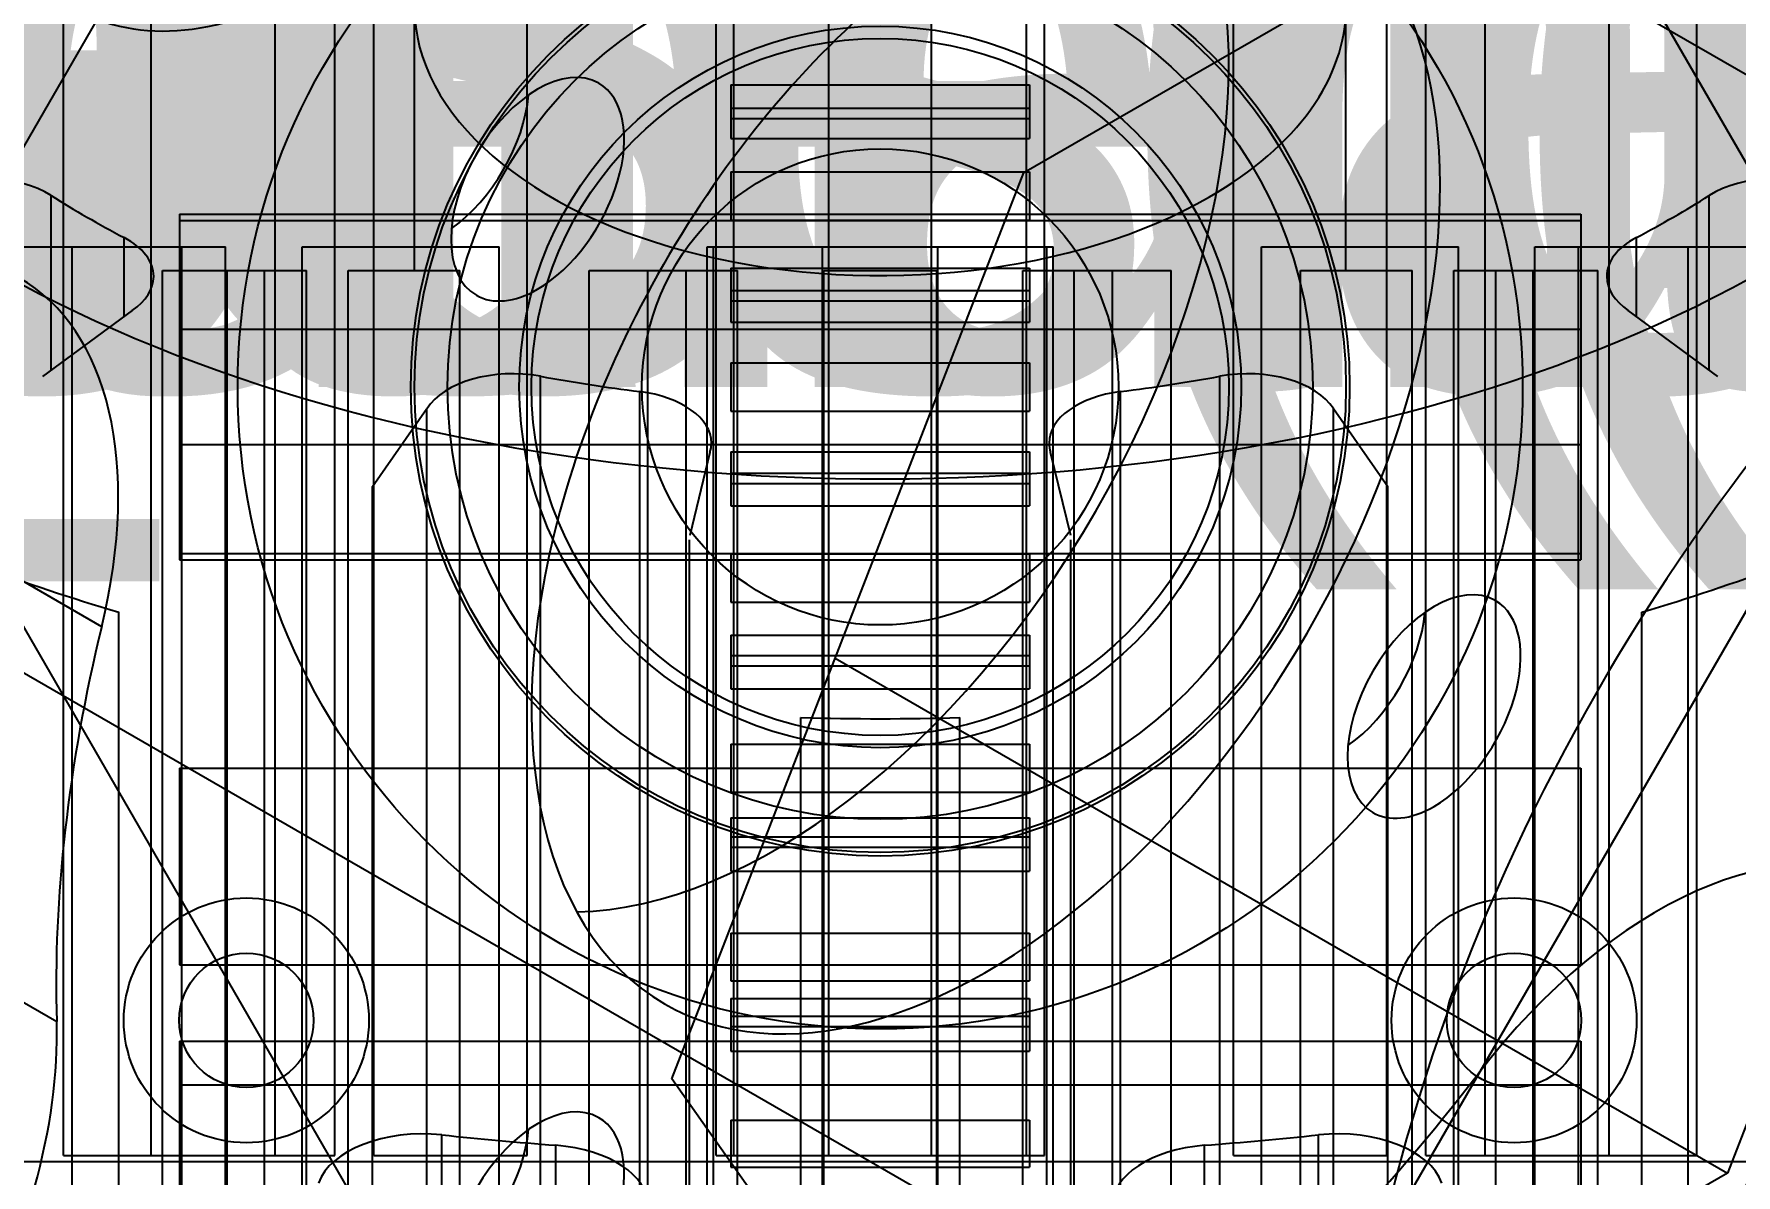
# Model space of a CAD drawing. Header units: millimetres. Extents: x 182.3 to 237.8, y 132.2 to 164.6.
# Drawn here: x 205.6 to 214.45, y 144.4 to 150.34 of the extents above; entities that cross this region are included whole.
import ezdxf
from ezdxf.enums import TextEntityAlignment as Align

# ---------------------------------------------------------------- set-up
doc = ezdxf.new("R2010")
doc.units = ezdxf.units.MM
for name, color, linetype in [('A_06_Gears_Drive_Az_Pinion', 7, 'CONTINUOUS'), ('A_06_Gears_Drive_El_Drive_Shaft', 7, 'CONTINUOUS'), ('A_06_Gears_Drive_El_Gear', 7, 'CONTINUOUS'), ('A_06_Gears_Drive_El_Pinion', 7, 'CONTINUOUS'), ('A_06_Gears_Drive_El_Shaft_Bushing', 7, 'CONTINUOUS'), ('A_06_Gears_Drive_Sensor_Gear', 7, 'CONTINUOUS'), ('A_06_Gears_Drive_Sensor_Idler', 7, 'CONTINUOUS'), ('V_06_Gears_Drive_Az_Pinion_0', 7, 'CONTINUOUS'), ('V_06_Gears_Drive_Az_Pinion_1', 7, 'CONTINUOUS'), ('V_06_Gears_Drive_Az_Pinion_2', 7, 'CONTINUOUS'), ('V_06_Gears_Drive_Az_Pinion_3', 7, 'CONTINUOUS'), ('V_06_Gears_Drive_El_Drive_Shaft_0', 7, 'CONTINUOUS'), ('V_06_Gears_Drive_El_Drive_Shaft_1', 7, 'CONTINUOUS'), ('V_06_Gears_Drive_El_Drive_Shaft_2', 7, 'CONTINUOUS'), ('V_06_Gears_Drive_El_Drive_Shaft_3', 7, 'CONTINUOUS'), ('V_06_Gears_Drive_El_Gear_0', 7, 'CONTINUOUS'), ('V_06_Gears_Drive_El_Gear_1', 7, 'CONTINUOUS'), ('V_06_Gears_Drive_El_Gear_2', 7, 'CONTINUOUS'), ('V_06_Gears_Drive_El_Gear_3', 7, 'CONTINUOUS'), ('V_06_Gears_Drive_El_Pinion_0', 7, 'CONTINUOUS'), ('V_06_Gears_Drive_El_Pinion_1', 7, 'CONTINUOUS'), ('V_06_Gears_Drive_El_Pinion_2', 7, 'CONTINUOUS'), ('V_06_Gears_Drive_El_Pinion_3', 7, 'CONTINUOUS'), ('V_06_Gears_Drive_El_Shaft_Bushing_2', 7, 'CONTINUOUS'), ('V_06_Gears_Drive_Sensor_Gear_0', 7, 'CONTINUOUS'), ('V_06_Gears_Drive_Sensor_Gear_1', 7, 'CONTINUOUS'), ('V_06_Gears_Drive_Sensor_Gear_2', 7, 'CONTINUOUS'), ('V_06_Gears_Drive_Sensor_Gear_3', 7, 'CONTINUOUS'), ('V_06_Gears_Drive_Sensor_Idler_0', 7, 'CONTINUOUS'), ('V_06_Gears_Drive_Sensor_Idler_1', 7, 'CONTINUOUS'), ('V_06_Gears_Drive_Sensor_Idler_2', 7, 'CONTINUOUS'), ('V_06_Gears_Drive_Sensor_Idler_3', 7, 'CONTINUOUS')]:
    doc.layers.add(name, color=color, linetype=linetype)
doc.styles.get("Standard").update_dxf_attribs({"font": 'arial.ttf'})

msp = doc.modelspace()

# ---------------------------------------------------------------- linework, layer by layer
at = {"layer": 'V_06_Gears_Drive_Az_Pinion_0'}
for p, q in [((205.798, 140.484), (205.798, 149.2287)), ((206.3689, 140.484), (206.3689, 149.2287)), ((206.9936, 140.484), (206.9936, 149.2287)), ((208.0179, 140.484), (208.0179, 149.2287)), ((209.1009, 149.2287), (209.1338, 149.2287)), ((209.1009, 140.484), (209.1009, 149.2287)), ((209.1338, 140.484), (209.1338, 149.2287)), ((209.6999, 140.484), (209.6999, 149.2287)), ((210.3001, 140.484), (210.3001, 149.2287)), ((210.8662, 149.2287), (210.8991, 149.2287)), ((210.8662, 140.484), (210.8662, 149.2287)), ((210.8991, 140.484), (210.8991, 149.2287)), ((211.9833, 140.484), (211.9833, 149.2287)), ((213.0077, 140.484), (213.0077, 149.2287)), ((213.6311, 140.484), (213.6311, 149.2287)), ((214.202, 140.484), (214.202, 149.2287))]:
    msp.add_line(p, q, dxfattribs=at)
for points in [[(205.0962, 149.2287), (205.147, 149.2287), (205.2506, 149.2287), (205.3802, 149.2287), (205.5102, 149.2287), (205.6626, 149.2287), (205.798, 149.2287)], [(209.1338, 149.2287), (209.1407, 149.2287), (209.2046, 149.2287), (209.3089, 149.2287), (209.414, 149.2287), (209.5566, 149.2287), (209.6999, 149.2287)], [(210.3001, 149.2287), (210.4434, 149.2287), (210.586, 149.2287), (210.6911, 149.2287), (210.7954, 149.2287), (210.8593, 149.2287), (210.8662, 149.2287)], [(214.202, 149.2287), (214.3374, 149.2287), (214.4898, 149.2287), (214.6198, 149.2287), (214.7494, 149.2287), (214.853, 149.2287), (214.9038, 149.2287)]]:
    msp.add_open_spline(points, degree=3, knots=[0, 0, 0, 0, 0.774619, 0.774619, 0.774619, 1.549237, 1.549237, 1.549237, 1.549237], dxfattribs=at)
for points, degree in [([(205.798, 149.2287), (206.0813, 149.2287), (206.3689, 149.2287)], 2), ([(206.3689, 149.2287), (206.4984, 149.2287), (206.5958, 149.2287)], 2), ([(206.5958, 140.484), (206.5958, 149.2287)], 1), ([(206.9936, 149.2287), (207.5031, 149.2287), (208.0179, 149.2287)], 2), ([(209.6999, 149.2287), (210.3001, 149.2287)], 1), ([(211.9833, 149.2287), (212.4981, 149.2287), (213.0077, 149.2287)], 2), ([(213.4042, 149.2287), (213.5017, 149.2287), (213.6311, 149.2287)], 2), ([(213.4042, 140.484), (213.4042, 149.2287)], 1), ([(213.6311, 149.2287), (213.9187, 149.2287), (214.202, 149.2287)], 2)]:
    msp.add_open_spline(points, degree=degree, dxfattribs=at)
at = {"layer": 'V_06_Gears_Drive_Az_Pinion_1'}
for radius in [6.5585, 2.4412, 1.2388]:
    msp.add_circle((210, 148.5), radius, dxfattribs=at)
at = {"layer": 'V_06_Gears_Drive_Az_Pinion_2'}
for p, q in [((205.798, 140.484), (205.798, 149.2287)), ((206.3689, 140.484), (206.3689, 149.2287)), ((206.9936, 140.484), (206.9936, 149.2287)), ((208.0179, 140.484), (208.0179, 149.2287)), ((209.1009, 149.2287), (209.1338, 149.2287)), ((209.1009, 140.484), (209.1009, 149.2287)), ((209.1338, 140.484), (209.1338, 149.2287)), ((209.6999, 140.484), (209.6999, 149.2287)), ((210.3001, 140.484), (210.3001, 149.2287)), ((210.8662, 140.484), (210.8662, 149.2287)), ((210.8662, 149.2287), (210.8991, 149.2287)), ((210.8991, 140.484), (210.8991, 149.2287)), ((211.9833, 140.484), (211.9833, 149.2287)), ((213.0077, 140.484), (213.0077, 149.2287)), ((213.6311, 140.484), (213.6311, 149.2287)), ((214.202, 140.484), (214.202, 149.2287))]:
    msp.add_line(p, q, dxfattribs=at)
for points in [[(205.0962, 149.2287), (205.147, 149.2287), (205.2506, 149.2287), (205.3802, 149.2287), (205.5102, 149.2287), (205.6626, 149.2287), (205.798, 149.2287)], [(209.1338, 149.2287), (209.1407, 149.2287), (209.2046, 149.2287), (209.3089, 149.2287), (209.414, 149.2287), (209.5566, 149.2287), (209.6999, 149.2287)], [(210.3001, 149.2287), (210.4434, 149.2287), (210.586, 149.2287), (210.6911, 149.2287), (210.7954, 149.2287), (210.8593, 149.2287), (210.8662, 149.2287)], [(214.202, 149.2287), (214.3374, 149.2287), (214.4898, 149.2287), (214.6198, 149.2287), (214.7494, 149.2287), (214.853, 149.2287), (214.9038, 149.2287)]]:
    msp.add_open_spline(points, degree=3, knots=[0, 0, 0, 0, 0.774619, 0.774619, 0.774619, 1.549237, 1.549237, 1.549237, 1.549237], dxfattribs=at)
for points, degree in [([(205.798, 149.2287), (206.0813, 149.2287), (206.3689, 149.2287)], 2), ([(206.3689, 149.2287), (206.4984, 149.2287), (206.5958, 149.2287)], 2), ([(206.5958, 140.484), (206.5958, 149.2287)], 1), ([(206.9936, 149.2287), (207.5031, 149.2287), (208.0179, 149.2287)], 2), ([(209.6999, 149.2287), (210.3001, 149.2287)], 1), ([(211.9833, 149.2287), (212.4981, 149.2287), (213.0077, 149.2287)], 2), ([(213.4042, 149.2287), (213.5017, 149.2287), (213.6311, 149.2287)], 2), ([(213.4042, 140.484), (213.4042, 149.2287)], 1), ([(213.6311, 149.2287), (213.9187, 149.2287), (214.202, 149.2287)], 2)]:
    msp.add_open_spline(points, degree=degree, dxfattribs=at)
at = {"layer": 'V_06_Gears_Drive_Az_Pinion_3'}
for p, q in [((207.7209, 137.4678), (207.7209, 144.6079)), ((208.3138, 137.4136), (208.3138, 144.5537)), ((211.6862, 137.4136), (211.6862, 144.5537)), ((212.2791, 137.4678), (212.2791, 144.6079))]:
    msp.add_line(p, q, dxfattribs=at)
for centre, major_axis, start_param, end_param in [((210, 151.8081), (6.5585, 0), 3.141593, 5.654867), ((207.6217, 144.2933), (-0.5538, 0), -1.750897, -0.20166), ((212.3783, 144.2933), (-0.5538, 0), -2.939933, -1.390695), ((210, 151.8081), (12.6776, 0), 4.531632, 4.578987), ((208.2398, 144.2368), (-0.5538, 0), -3.141593, -1.704855), ((211.7602, 144.2368), (-0.5538, 0), -1.436738, 0), ((210, 151.8081), (12.6776, 0), 4.845791, 4.893146)]:
    msp.add_ellipse(centre, major_axis=major_axis, ratio=0.57735, start_param=start_param, end_param=end_param, dxfattribs=at)
at = {"layer": 'V_06_Gears_Drive_El_Drive_Shaft_0'}
msp.add_line((201.6515, 144.4697), (220.9394, 144.4697), dxfattribs=at)
at = {"layer": 'V_06_Gears_Drive_El_Drive_Shaft_1'}
msp.add_line((201.6515, 144.4697), (220.9394, 144.4697), dxfattribs=at)
at = {"layer": 'V_06_Gears_Drive_El_Drive_Shaft_2'}
for radius in [6.3333, 1.8136]:
    msp.add_circle((210, 148.5), radius, dxfattribs=at)
at = {"layer": 'V_06_Gears_Drive_El_Drive_Shaft_3'}
msp.add_line((201.2527, 149.4912), (212.4486, 143.0273), dxfattribs=at)
msp.add_ellipse((216.9065, 145.1073), major_axis=(-3.1667, -5.4848), ratio=0.57735, start_param=3.926991, end_param=0, dxfattribs=at)
at = {"layer": 'V_06_Gears_Drive_El_Gear_0'}
for p, q in [((209.2231, 150.0717), (210.7769, 150.0717)), ((209.2231, 149.9511), (210.7769, 149.9511)), ((209.2231, 149.8974), (210.7769, 149.8974)), ((209.2231, 149.7925), (210.7769, 149.7925)), ((209.2231, 149.62), (210.7769, 149.62)), ((209.2231, 149.3683), (210.7769, 149.3683)), ((209.2231, 149.1182), (210.7769, 149.1182)), ((209.2231, 149.0023), (210.7769, 149.0023)), ((209.2231, 148.9484), (210.7769, 148.9484)), ((209.2231, 148.8378), (210.7769, 148.8378)), ((209.2231, 148.6261), (210.7769, 148.6261)), ((209.2231, 148.3739), (210.7769, 148.3739)), ((209.2231, 148.1622), (210.7769, 148.1622)), ((209.2231, 148.0516), (210.7769, 148.0516)), ((209.2231, 147.9977), (210.7769, 147.9977)), ((209.2231, 147.8818), (210.7769, 147.8818)), ((209.2231, 147.6317), (210.7769, 147.6317)), ((209.2231, 147.38), (210.7769, 147.38)), ((209.2231, 147.2075), (210.7769, 147.2075)), ((209.2231, 147.1026), (210.7769, 147.1026)), ((209.2231, 147.0489), (210.7769, 147.0489)), ((209.2231, 146.9283), (210.7769, 146.9283)), ((209.2231, 146.6407), (210.7769, 146.6407)), ((209.2231, 146.3905), (210.7769, 146.3905)), ((209.2231, 146.2579), (210.7769, 146.2579)), ((209.2231, 146.1591), (210.7769, 146.1591)), ((209.2231, 146.1059), (210.7769, 146.1059)), ((209.2231, 145.9809), (210.7769, 145.9809)), ((209.2231, 145.6571), (210.7769, 145.6571)), ((209.2231, 145.4094), (210.7769, 145.4094)), ((209.2231, 145.3172), (210.7769, 145.3172)), ((209.2231, 145.2249), (210.7769, 145.2249)), ((209.2231, 145.1723), (210.7769, 145.1723)), ((209.2231, 145.0435), (210.7769, 145.0435)), ((209.2231, 144.6847), (210.7769, 144.6847)), ((209.2231, 144.4404), (210.7769, 144.4404))]:
    msp.add_line(p, q, dxfattribs=at)
for points, degree in [([(209.2231, 150.0717), (209.2231, 150.053), (209.2231, 150.0016), (209.2231, 149.9511)], 3), ([(210.7769, 150.0717), (210.7769, 150.053), (210.7769, 150.0016), (210.7769, 149.9511)], 3), ([(209.2231, 149.9511), (209.2231, 149.8974)], 1), ([(210.7769, 149.9511), (210.7769, 149.8974)], 1), ([(209.2231, 149.8974), (209.2231, 149.8468), (209.2231, 149.8021), (209.2231, 149.7925)], 3), ([(210.7769, 149.8974), (210.7769, 149.8468), (210.7769, 149.8021), (210.7769, 149.7925)], 3), ([(209.2231, 149.62), (209.2231, 149.3683)], 1), ([(210.7769, 149.62), (210.7769, 149.3683)], 1), ([(209.2231, 149.1182), (209.2231, 149.1024), (209.2231, 149.053), (209.2231, 149.0023)], 3), ([(210.7769, 149.1182), (210.7769, 149.1024), (210.7769, 149.053), (210.7769, 149.0023)], 3), ([(209.2231, 149.0023), (209.2231, 148.9484)], 1), ([(210.7769, 149.0023), (210.7769, 148.9484)], 1), ([(209.2231, 148.9484), (209.2231, 148.8977), (209.2231, 148.8505), (209.2231, 148.8378)], 3), ([(210.7769, 148.9484), (210.7769, 148.8977), (210.7769, 148.8505), (210.7769, 148.8378)], 3), ([(209.2231, 148.6261), (209.2231, 148.3739)], 1), ([(210.7769, 148.6261), (210.7769, 148.3739)], 1), ([(209.2231, 148.1622), (209.2231, 148.1495), (209.2231, 148.1023), (209.2231, 148.0516)], 3), ([(210.7769, 148.1622), (210.7769, 148.1495), (210.7769, 148.1023), (210.7769, 148.0516)], 3), ([(209.2231, 148.0516), (209.2231, 147.9977)], 1), ([(209.2231, 147.9977), (209.2231, 147.947), (209.2231, 147.8976), (209.2231, 147.8818)], 3), ([(210.7769, 148.0516), (210.7769, 147.9977)], 1), ([(210.7769, 147.9977), (210.7769, 147.947), (210.7769, 147.8976), (210.7769, 147.8818)], 3), ([(209.2231, 147.6317), (209.2231, 147.38)], 1), ([(210.7769, 147.6317), (210.7769, 147.38)], 1), ([(209.2231, 147.2075), (209.2231, 147.1979), (209.2231, 147.1532), (209.2231, 147.1026)], 3), ([(210.7769, 147.2075), (210.7769, 147.1979), (210.7769, 147.1532), (210.7769, 147.1026)], 3), ([(209.2231, 147.1026), (209.2231, 147.0489)], 1), ([(210.7769, 147.1026), (210.7769, 147.0489)], 1), ([(209.2231, 147.0489), (209.2231, 146.9984), (209.2231, 146.947), (209.2231, 146.9283)], 3), ([(210.7769, 147.0489), (210.7769, 146.9984), (210.7769, 146.947), (210.7769, 146.9283)], 3), ([(209.2231, 146.6407), (209.2231, 146.3905)], 1), ([(210.7769, 146.6407), (210.7769, 146.3905)], 1), ([(209.2231, 146.2579), (209.2231, 146.2515), (209.2231, 146.2094), (209.2231, 146.1591)], 3), ([(210.7769, 146.2579), (210.7769, 146.2515), (210.7769, 146.2094), (210.7769, 146.1591)], 3), ([(209.2231, 146.1591), (209.2231, 146.1059)], 1), ([(210.7769, 146.1591), (210.7769, 146.1059)], 1), ([(209.2231, 146.1059), (209.2231, 146.0558), (209.2231, 146.0026), (209.2231, 145.9809)], 3), ([(210.7769, 146.1059), (210.7769, 146.0558), (210.7769, 146.0026), (210.7769, 145.9809)], 3), ([(209.2231, 145.6571), (209.2231, 145.4094)], 1), ([(210.7769, 145.6571), (210.7769, 145.4094)], 1), ([(209.2231, 145.3172), (209.2231, 145.314), (209.2231, 145.2746), (209.2231, 145.2249)], 3), ([(210.7769, 145.3172), (210.7769, 145.314), (210.7769, 145.2746), (210.7769, 145.2249)], 3), ([(209.2231, 145.2249), (209.2231, 145.1723)], 1), ([(209.2231, 145.1723), (209.2231, 145.1229), (209.2231, 145.068), (209.2231, 145.0435)], 3), ([(210.7769, 145.2249), (210.7769, 145.1723)], 1), ([(210.7769, 145.1723), (210.7769, 145.1229), (210.7769, 145.068), (210.7769, 145.0435)], 3), ([(209.2231, 144.6847), (209.2231, 144.4404)], 1), ([(210.7769, 144.6847), (210.7769, 144.4404)], 1)]:
    msp.add_open_spline(points, degree=degree, dxfattribs=at)
at = {"layer": 'V_06_Gears_Drive_El_Gear_1'}
for p, q in [((209.2231, 150.0717), (210.7769, 150.0717)), ((209.2231, 149.9511), (210.7769, 149.9511)), ((209.2231, 149.8974), (210.7769, 149.8974)), ((209.2231, 149.7925), (210.7769, 149.7925)), ((209.2231, 149.62), (210.7769, 149.62)), ((209.2231, 149.3683), (210.7769, 149.3683)), ((209.2231, 149.1182), (210.7769, 149.1182)), ((209.2231, 149.0023), (210.7769, 149.0023)), ((209.2231, 148.9484), (210.7769, 148.9484)), ((209.2231, 148.8378), (210.7769, 148.8378)), ((209.2231, 148.6261), (210.7769, 148.6261)), ((209.2231, 148.3739), (210.7769, 148.3739)), ((209.2231, 148.1622), (210.7769, 148.1622)), ((209.2231, 148.0516), (210.7769, 148.0516)), ((209.2231, 147.9977), (210.7769, 147.9977)), ((209.2231, 147.8818), (210.7769, 147.8818)), ((209.2231, 147.6317), (210.7769, 147.6317)), ((209.2231, 147.38), (210.7769, 147.38)), ((209.2231, 147.2075), (210.7769, 147.2075)), ((209.2231, 147.1026), (210.7769, 147.1026)), ((209.2231, 147.0489), (210.7769, 147.0489)), ((209.2231, 146.9283), (210.7769, 146.9283)), ((209.2231, 146.6407), (210.7769, 146.6407)), ((209.2231, 146.3905), (210.7769, 146.3905)), ((209.2231, 146.2579), (210.7769, 146.2579)), ((209.2231, 146.1591), (210.7769, 146.1591)), ((209.2231, 146.1059), (210.7769, 146.1059)), ((209.2231, 145.9809), (210.7769, 145.9809)), ((209.2231, 145.6571), (210.7769, 145.6571)), ((209.2231, 145.4094), (210.7769, 145.4094)), ((209.2231, 145.3172), (210.7769, 145.3172)), ((209.2231, 145.2249), (210.7769, 145.2249)), ((209.2231, 145.1723), (210.7769, 145.1723)), ((209.2231, 145.0435), (210.7769, 145.0435)), ((209.2231, 144.6847), (210.7769, 144.6847)), ((209.2231, 144.4404), (210.7769, 144.4404))]:
    msp.add_line(p, q, dxfattribs=at)
for points, degree in [([(209.2231, 150.0717), (209.2231, 150.053), (209.2231, 150.0016), (209.2231, 149.9511)], 3), ([(210.7769, 150.0717), (210.7769, 150.053), (210.7769, 150.0016), (210.7769, 149.9511)], 3), ([(209.2231, 149.9511), (209.2231, 149.8974)], 1), ([(210.7769, 149.9511), (210.7769, 149.8974)], 1), ([(209.2231, 149.8974), (209.2231, 149.8468), (209.2231, 149.8021), (209.2231, 149.7925)], 3), ([(210.7769, 149.8974), (210.7769, 149.8468), (210.7769, 149.8021), (210.7769, 149.7925)], 3), ([(209.2231, 149.62), (209.2231, 149.3683)], 1), ([(210.7769, 149.62), (210.7769, 149.3683)], 1), ([(209.2231, 149.1182), (209.2231, 149.1024), (209.2231, 149.053), (209.2231, 149.0023)], 3), ([(210.7769, 149.1182), (210.7769, 149.1024), (210.7769, 149.053), (210.7769, 149.0023)], 3), ([(209.2231, 149.0023), (209.2231, 148.9484)], 1), ([(210.7769, 149.0023), (210.7769, 148.9484)], 1), ([(209.2231, 148.9484), (209.2231, 148.8977), (209.2231, 148.8505), (209.2231, 148.8378)], 3), ([(210.7769, 148.9484), (210.7769, 148.8977), (210.7769, 148.8505), (210.7769, 148.8378)], 3), ([(209.2231, 148.6261), (209.2231, 148.3739)], 1), ([(210.7769, 148.6261), (210.7769, 148.3739)], 1), ([(209.2231, 148.1622), (209.2231, 148.1495), (209.2231, 148.1023), (209.2231, 148.0516)], 3), ([(210.7769, 148.1622), (210.7769, 148.1495), (210.7769, 148.1023), (210.7769, 148.0516)], 3), ([(209.2231, 148.0516), (209.2231, 147.9977)], 1), ([(209.2231, 147.9977), (209.2231, 147.947), (209.2231, 147.8976), (209.2231, 147.8818)], 3), ([(210.7769, 148.0516), (210.7769, 147.9977)], 1), ([(210.7769, 147.9977), (210.7769, 147.947), (210.7769, 147.8976), (210.7769, 147.8818)], 3), ([(209.2231, 147.6317), (209.2231, 147.38)], 1), ([(210.7769, 147.6317), (210.7769, 147.38)], 1), ([(209.2231, 147.2075), (209.2231, 147.1979), (209.2231, 147.1532), (209.2231, 147.1026)], 3), ([(210.7769, 147.2075), (210.7769, 147.1979), (210.7769, 147.1532), (210.7769, 147.1026)], 3), ([(209.2231, 147.1026), (209.2231, 147.0489)], 1), ([(210.7769, 147.1026), (210.7769, 147.0489)], 1), ([(209.2231, 147.0489), (209.2231, 146.9984), (209.2231, 146.947), (209.2231, 146.9283)], 3), ([(210.7769, 147.0489), (210.7769, 146.9984), (210.7769, 146.947), (210.7769, 146.9283)], 3), ([(209.2231, 146.6407), (209.2231, 146.3905)], 1), ([(210.7769, 146.6407), (210.7769, 146.3905)], 1), ([(209.2231, 146.2579), (209.2231, 146.2515), (209.2231, 146.2094), (209.2231, 146.1591)], 3), ([(210.7769, 146.2579), (210.7769, 146.2515), (210.7769, 146.2094), (210.7769, 146.1591)], 3), ([(209.2231, 146.1591), (209.2231, 146.1059)], 1), ([(210.7769, 146.1591), (210.7769, 146.1059)], 1), ([(209.2231, 146.1059), (209.2231, 146.0558), (209.2231, 146.0026), (209.2231, 145.9809)], 3), ([(210.7769, 146.1059), (210.7769, 146.0558), (210.7769, 146.0026), (210.7769, 145.9809)], 3), ([(209.2231, 145.6571), (209.2231, 145.4094)], 1), ([(210.7769, 145.6571), (210.7769, 145.4094)], 1), ([(209.2231, 145.3172), (209.2231, 145.314), (209.2231, 145.2746), (209.2231, 145.2249)], 3), ([(210.7769, 145.3172), (210.7769, 145.314), (210.7769, 145.2746), (210.7769, 145.2249)], 3), ([(209.2231, 145.2249), (209.2231, 145.1723)], 1), ([(209.2231, 145.1723), (209.2231, 145.1229), (209.2231, 145.068), (209.2231, 145.0435)], 3), ([(210.7769, 145.2249), (210.7769, 145.1723)], 1), ([(210.7769, 145.1723), (210.7769, 145.1229), (210.7769, 145.068), (210.7769, 145.0435)], 3), ([(209.2231, 144.6847), (209.2231, 144.4404)], 1), ([(210.7769, 144.6847), (210.7769, 144.4404)], 1)]:
    msp.add_open_spline(points, degree=degree, dxfattribs=at)
at = {"layer": 'V_06_Gears_Drive_El_Gear_2'}
for centre, radius in [((210, 148.5), 3.3408), ((206.7038, 145.2038), 0.6371), ((213.2962, 145.2038), 0.6371), ((206.7038, 145.2038), 0.3496), ((213.2962, 145.2038), 0.3496)]:
    msp.add_circle(centre, radius, dxfattribs=at)
at = {"layer": 'V_06_Gears_Drive_El_Gear_3'}
for p, q in [((204.8528, 147.8877), (205.9515, 147.2533)), ((204.6191, 145.8329), (205.7178, 145.1985))]:
    msp.add_line(p, q, dxfattribs=at)
for centre, major_axis, start_param, end_param in [((209.4506, 148.8172), (-1.6704, -2.8932), 0.335125, 2.806468), ((210.5494, 148.1828), (-1.6704, -2.8932), 0, 3.141593), ((210.5494, 148.1828), (-1.6704, -2.8932), 3.926991, 0), ((207.0559, 152.6215), (-1.2431, -2.1531), 0, 0.785398), ((208.2186, 149.5285), (0.3185, 0.5517), 0, -3.141593), ((207.7231, 149.8146), (0.3185, 0.5517), -2.250407, -0.891186), ((208.2186, 149.5285), (0.3185, 0.5517), -2.356194, 0), ((204.2796, 146.9153), (-1.2431, -2.1531), 2.042035, 3.141593), ((208.2186, 149.5285), (0.3185, 0.5517), -3.141593, -2.356194), ((212.8802, 146.8371), (0.3185, 0.5517), 0, -3.141593), ((212.8802, 146.8371), (0.3185, 0.5517), -2.356194, 0), ((212.3846, 147.1232), (0.3185, 0.5517), -2.250407, -0.891186), ((210.5494, 148.1828), (-3.4185, -5.921), 5.183628, 5.532694), ((212.8802, 146.8371), (0.3185, 0.5517), -3.141593, -2.356194), ((214.0428, 143.7442), (-1.2431, -2.1531), 3.141593, 4.485496), ((212.9441, 144.3785), (-1.2431, -2.1531), 1.343904, 2.683831), ((203.9609, 144.1133), (-1.2431, -2.1531), 0.785398, 2.391101), ((210.5494, 148.1828), (-3.4185, -5.921), 0.994838, 1.343904), ((208.2186, 144.1458), (0.3185, 0.5517), 0, -3.141593), ((207.7231, 144.4319), (0.3185, 0.5517), -2.250407, -0.891186), ((208.2186, 144.1458), (0.3185, 0.5517), -2.356194, 0)]:
    msp.add_ellipse(centre, major_axis=major_axis, ratio=0.57735, start_param=start_param, end_param=end_param, dxfattribs=at)
at = {"layer": 'V_06_Gears_Drive_El_Pinion_0'}
for p, q in [((206.3564, 149.3991), (206.3564, 149.3662)), ((206.3564, 149.3991), (213.6436, 149.3991)), ((213.6436, 149.3991), (213.6436, 149.3662)), ((206.3564, 149.3662), (213.6436, 149.3662)), ((206.3564, 148.8001), (213.6436, 148.8001)), ((206.3564, 148.1999), (213.6436, 148.1999)), ((206.3564, 147.6338), (206.3564, 147.6009)), ((206.3564, 147.6338), (213.6436, 147.6338)), ((213.6436, 147.6338), (213.6436, 147.6009)), ((206.3564, 147.6009), (213.6436, 147.6009)), ((206.3564, 146.5167), (213.6436, 146.5167)), ((206.3564, 145.4923), (213.6436, 145.4923)), ((206.3564, 144.8689), (213.6436, 144.8689))]:
    msp.add_line(p, q, dxfattribs=at)
for points in [[(206.3564, 149.3662), (206.3564, 149.3593), (206.3564, 149.2954), (206.3564, 149.1911), (206.3564, 149.086), (206.3564, 148.9434), (206.3564, 148.8001)], [(213.6436, 149.3662), (213.6436, 149.3593), (213.6436, 149.2954), (213.6436, 149.1911), (213.6436, 149.086), (213.6436, 148.9434), (213.6436, 148.8001)], [(206.3564, 148.1999), (206.3564, 148.0566), (206.3564, 147.914), (206.3564, 147.8089), (206.3564, 147.7046), (206.3564, 147.6407), (206.3564, 147.6338)], [(213.6436, 148.1999), (213.6436, 148.0566), (213.6436, 147.914), (213.6436, 147.8089), (213.6436, 147.7046), (213.6436, 147.6407), (213.6436, 147.6338)]]:
    msp.add_open_spline(points, degree=3, knots=[0, 0, 0, 0, 0.774619, 0.774619, 0.774619, 1.549237, 1.549237, 1.549237, 1.549237], dxfattribs=at)
for points, degree in [([(206.3564, 148.8001), (206.3564, 148.1999)], 1), ([(213.6436, 148.8001), (213.6436, 148.1999)], 1), ([(206.3564, 146.5167), (206.3564, 146.0019), (206.3564, 145.4923)], 2), ([(213.6436, 146.5167), (213.6436, 146.0019), (213.6436, 145.4923)], 2), ([(206.3564, 145.0958), (206.3564, 144.9983), (206.3564, 144.8689)], 2), ([(206.3564, 145.0958), (213.6436, 145.0958)], 1), ([(213.6436, 145.0958), (213.6436, 144.9983), (213.6436, 144.8689)], 2), ([(206.3564, 144.8689), (206.3564, 144.5813), (206.3564, 144.298)], 2), ([(213.6436, 144.8689), (213.6436, 144.5813), (213.6436, 144.298)], 2)]:
    msp.add_open_spline(points, degree=degree, dxfattribs=at)
at = {"layer": 'V_06_Gears_Drive_El_Pinion_1'}
for p, q in [((206.3564, 149.3991), (206.3564, 149.3662)), ((206.3564, 149.3991), (213.6436, 149.3991)), ((213.6436, 149.3991), (213.6436, 149.3662)), ((206.3564, 149.3662), (213.6436, 149.3662)), ((206.3564, 148.8001), (213.6436, 148.8001)), ((206.3564, 148.1999), (213.6436, 148.1999)), ((206.3564, 147.6338), (206.3564, 147.6009)), ((206.3564, 147.6338), (213.6436, 147.6338)), ((213.6436, 147.6338), (213.6436, 147.6009)), ((206.3564, 147.6009), (213.6436, 147.6009)), ((206.3564, 146.5167), (213.6436, 146.5167)), ((206.3564, 145.4923), (213.6436, 145.4923)), ((206.3564, 144.8689), (213.6436, 144.8689))]:
    msp.add_line(p, q, dxfattribs=at)
for points in [[(206.3564, 149.3662), (206.3564, 149.3593), (206.3564, 149.2954), (206.3564, 149.1911), (206.3564, 149.086), (206.3564, 148.9434), (206.3564, 148.8001)], [(213.6436, 149.3662), (213.6436, 149.3593), (213.6436, 149.2954), (213.6436, 149.1911), (213.6436, 149.086), (213.6436, 148.9434), (213.6436, 148.8001)], [(206.3564, 148.1999), (206.3564, 148.0566), (206.3564, 147.914), (206.3564, 147.8089), (206.3564, 147.7046), (206.3564, 147.6407), (206.3564, 147.6338)], [(213.6436, 148.1999), (213.6436, 148.0566), (213.6436, 147.914), (213.6436, 147.8089), (213.6436, 147.7046), (213.6436, 147.6407), (213.6436, 147.6338)]]:
    msp.add_open_spline(points, degree=3, knots=[0, 0, 0, 0, 0.774619, 0.774619, 0.774619, 1.549237, 1.549237, 1.549237, 1.549237], dxfattribs=at)
for points, degree in [([(206.3564, 148.8001), (206.3564, 148.1999)], 1), ([(213.6436, 148.8001), (213.6436, 148.1999)], 1), ([(206.3564, 146.5167), (206.3564, 146.0019), (206.3564, 145.4923)], 2), ([(213.6436, 146.5167), (213.6436, 146.0019), (213.6436, 145.4923)], 2), ([(206.3564, 145.0958), (206.3564, 144.9983), (206.3564, 144.8689)], 2), ([(206.3564, 145.0958), (213.6436, 145.0958)], 1), ([(213.6436, 145.0958), (213.6436, 144.9983), (213.6436, 144.8689)], 2), ([(206.3564, 144.8689), (206.3564, 144.5813), (206.3564, 144.298)], 2), ([(213.6436, 144.8689), (213.6436, 144.5813), (213.6436, 144.298)], 2)]:
    msp.add_open_spline(points, degree=degree, dxfattribs=at)
at = {"layer": 'V_06_Gears_Drive_El_Pinion_2'}
for p, q in [((204.825, 148.5), (207.4125, 152.9817)), ((212.5875, 152.9817), (215.175, 148.5)), ((207.4125, 144.0183), (204.825, 148.5)), ((215.175, 148.5), (212.5875, 144.0183))]:
    msp.add_line(p, q, dxfattribs=at)
at = {"layer": 'V_06_Gears_Drive_El_Pinion_3'}
for p, q in [((210.7468, 149.6154), (214.4061, 151.7281)), ((213.0667, 150.9548), (216.2357, 149.1252)), ((208.9172, 144.8998), (210.7468, 149.6154)), ((216.2357, 149.1252), (214.4061, 144.4096)), ((209.7663, 147.0883), (214.4061, 144.4096)), ((210.7468, 142.2969), (208.9172, 144.8998)), ((214.4061, 144.4096), (210.7468, 142.2969))]:
    msp.add_line(p, q, dxfattribs=at)
at = {"layer": 'V_06_Gears_Drive_El_Shaft_Bushing_2'}
for radius in [11.5, 9.2, 7.3]:
    msp.add_circle((210, 148.5), radius, dxfattribs=at)
at = {"layer": 'V_06_Gears_Drive_Sensor_Gear_0'}
for p, q in [((207.5778, 149.1056), (207.5778, 152.7389)), ((212.4222, 149.1056), (212.4222, 152.7389)), ((206.2684, 144.2611), (206.2684, 149.1056)), ((206.604, 144.2611), (206.604, 149.1056)), ((206.7989, 144.2611), (206.7989, 149.1056)), ((207.2336, 144.2611), (207.2336, 149.1056)), ((207.8137, 144.2611), (207.8137, 149.1056)), ((208.4866, 144.2611), (208.4866, 149.1056)), ((208.7914, 144.2611), (208.7914, 149.1056)), ((208.9913, 144.2611), (208.9913, 149.1056)), ((209.258, 144.2611), (209.258, 149.1056)), ((209.7064, 144.2611), (209.7064, 149.1056)), ((210.2937, 144.2611), (210.2937, 149.1056)), ((210.742, 144.2611), (210.742, 149.1056)), ((211.0087, 144.2611), (211.0087, 149.1056)), ((211.2086, 144.2611), (211.2086, 149.1056)), ((211.5134, 144.2611), (211.5134, 149.1056)), ((212.1865, 144.2611), (212.1865, 149.1056)), ((212.7666, 144.2611), (212.7666, 149.1056)), ((213.2011, 144.2611), (213.2011, 149.1056)), ((213.396, 144.2611), (213.396, 149.1056)), ((213.7316, 144.2611), (213.7316, 149.1056))]:
    msp.add_line(p, q, dxfattribs=at)
for points, degree in [([(206.2684, 149.1056), (206.319, 149.1056), (206.47, 149.1056), (206.604, 149.1056)], 3), ([(206.604, 149.1056), (206.7989, 149.1056)], 1), ([(206.7989, 149.1056), (206.9069, 149.1056), (206.9955, 149.1056), (207.0162, 149.1056)], 3), ([(207.0162, 144.2611), (207.0162, 149.1056)], 1), ([(207.2336, 149.1056), (207.8137, 149.1056)], 1), ([(208.4866, 149.1056), (208.5164, 149.1056), (208.6535, 149.1056), (208.7914, 149.1056)], 3), ([(208.7914, 149.1056), (208.9913, 149.1056)], 1), ([(208.9913, 149.1056), (209.1298, 149.1056), (209.2497, 149.1056), (209.258, 149.1056)], 3), ([(209.7064, 149.1056), (210.2937, 149.1056)], 1), ([(210.742, 149.1056), (210.7503, 149.1056), (210.8702, 149.1056), (211.0087, 149.1056)], 3), ([(211.0087, 149.1056), (211.2086, 149.1056)], 1), ([(211.2086, 149.1056), (211.3465, 149.1056), (211.4836, 149.1056), (211.5134, 149.1056)], 3), ([(212.1865, 149.1056), (212.7666, 149.1056)], 1), ([(212.9838, 149.1056), (213.0045, 149.1056), (213.0931, 149.1056), (213.2011, 149.1056)], 3), ([(212.9838, 144.2611), (212.9838, 149.1056)], 1), ([(213.2011, 149.1056), (213.396, 149.1056)], 1), ([(213.396, 149.1056), (213.53, 149.1056), (213.681, 149.1056), (213.7316, 149.1056)], 3)]:
    msp.add_open_spline(points, degree=degree, dxfattribs=at)
at = {"layer": 'V_06_Gears_Drive_Sensor_Gear_1'}
for radius in [2.4222, 1.8772]:
    msp.add_circle((210, 148.5), radius, dxfattribs=at)
at = {"layer": 'V_06_Gears_Drive_Sensor_Gear_2'}
for p, q in [((207.5778, 149.1056), (207.5778, 152.7389)), ((212.4222, 149.1056), (212.4222, 152.7389)), ((206.2684, 144.2611), (206.2684, 149.1056)), ((206.604, 144.2611), (206.604, 149.1056)), ((206.7989, 144.2611), (206.7989, 149.1056)), ((207.2336, 144.2611), (207.2336, 149.1056)), ((207.8137, 144.2611), (207.8137, 149.1056)), ((208.4866, 144.2611), (208.4866, 149.1056)), ((208.7914, 144.2611), (208.7914, 149.1056)), ((208.9913, 144.2611), (208.9913, 149.1056)), ((209.258, 144.2611), (209.258, 149.1056)), ((209.7064, 144.2611), (209.7064, 149.1056)), ((210.2937, 144.2611), (210.2937, 149.1056)), ((210.742, 144.2611), (210.742, 149.1056)), ((211.0087, 144.2611), (211.0087, 149.1056)), ((211.2086, 144.2611), (211.2086, 149.1056)), ((211.5134, 144.2611), (211.5134, 149.1056)), ((212.1865, 144.2611), (212.1865, 149.1056)), ((212.7666, 144.2611), (212.7666, 149.1056)), ((213.2011, 144.2611), (213.2011, 149.1056)), ((213.396, 144.2611), (213.396, 149.1056)), ((213.7316, 144.2611), (213.7316, 149.1056))]:
    msp.add_line(p, q, dxfattribs=at)
for points, degree in [([(206.2684, 149.1056), (206.319, 149.1056), (206.47, 149.1056), (206.604, 149.1056)], 3), ([(206.604, 149.1056), (206.7989, 149.1056)], 1), ([(206.7989, 149.1056), (206.9069, 149.1056), (206.9955, 149.1056), (207.0162, 149.1056)], 3), ([(207.0162, 144.2611), (207.0162, 149.1056)], 1), ([(207.2336, 149.1056), (207.8137, 149.1056)], 1), ([(208.4866, 149.1056), (208.5164, 149.1056), (208.6535, 149.1056), (208.7914, 149.1056)], 3), ([(208.7914, 149.1056), (208.9913, 149.1056)], 1), ([(208.9913, 149.1056), (209.1298, 149.1056), (209.2497, 149.1056), (209.258, 149.1056)], 3), ([(209.7064, 149.1056), (210.2937, 149.1056)], 1), ([(210.742, 149.1056), (210.7503, 149.1056), (210.8702, 149.1056), (211.0087, 149.1056)], 3), ([(211.0087, 149.1056), (211.2086, 149.1056)], 1), ([(211.2086, 149.1056), (211.3465, 149.1056), (211.4836, 149.1056), (211.5134, 149.1056)], 3), ([(212.1865, 149.1056), (212.7666, 149.1056)], 1), ([(212.9838, 149.1056), (213.0045, 149.1056), (213.0931, 149.1056), (213.2011, 149.1056)], 3), ([(212.9838, 144.2611), (212.9838, 149.1056)], 1), ([(213.2011, 149.1056), (213.396, 149.1056)], 1), ([(213.396, 149.1056), (213.53, 149.1056), (213.681, 149.1056), (213.7316, 149.1056)], 3)]:
    msp.add_open_spline(points, degree=degree, dxfattribs=at)
at = {"layer": 'V_06_Gears_Drive_Sensor_Gear_3'}
for start_param, end_param in [(3.141593, 5.497787), (5.497787, 0)]:
    msp.add_ellipse((210, 150.4777), major_axis=(2.4222, 0), ratio=0.57735, start_param=start_param, end_param=end_param, dxfattribs=at)
at = {"layer": 'V_06_Gears_Drive_Sensor_Idler_0'}
for p, q in [((205.7538, 144.5), (205.7538, 152.5)), ((206.2088, 144.5), (206.2088, 152.5)), ((206.8542, 144.5), (206.8542, 152.5)), ((207.366, 144.5), (207.366, 152.5)), ((208.1646, 144.5), (208.1646, 152.5)), ((209.1463, 144.5), (209.1463, 152.5)), ((209.2384, 144.5), (209.2384, 152.5)), ((209.7326, 144.5), (209.7326, 152.5)), ((210.2674, 144.5), (210.2674, 152.5)), ((210.7616, 144.5), (210.7616, 152.5)), ((210.8537, 144.5), (210.8537, 152.5)), ((211.8368, 144.5), (211.8368, 152.5)), ((212.6355, 144.5), (212.6355, 152.5)), ((213.1458, 144.5), (213.1458, 152.5)), ((213.7912, 144.5), (213.7912, 152.5)), ((214.2462, 144.5), (214.2462, 152.5)), ((205.7538, 144.5), (206.2088, 144.5)), ((209.1463, 144.5), (209.2384, 144.5)), ((210.7616, 144.5), (210.8537, 144.5)), ((213.7912, 144.5), (214.2462, 144.5))]:
    msp.add_line(p, q, dxfattribs=at)
for points, degree in [([(207.1632, 144.5), (207.1632, 152.5)], 1), ([(212.8369, 144.5), (212.8369, 152.5)], 1), ([(206.2088, 144.5), (206.3457, 144.5), (206.6485, 144.5), (206.8542, 144.5)], 3), ([(206.8542, 144.5), (207.0059, 144.5), (207.1632, 144.5)], 2), ([(207.366, 144.5), (207.7602, 144.5), (208.1646, 144.5)], 2), ([(209.7326, 144.5), (210.2674, 144.5)], 1), ([(211.8368, 144.5), (212.2413, 144.5), (212.6355, 144.5)], 2), ([(212.8369, 144.5), (212.9942, 144.5), (213.1458, 144.5)], 2), ([(213.1458, 144.5), (213.3515, 144.5), (213.6543, 144.5), (213.7912, 144.5)], 3)]:
    msp.add_open_spline(points, degree=degree, dxfattribs=at)
for points in [[(209.2384, 144.5), (209.249, 144.5), (209.307, 144.5), (209.3979, 144.5), (209.4894, 144.5), (209.6112, 144.5), (209.7326, 144.5)], [(210.2674, 144.5), (210.3888, 144.5), (210.5106, 144.5), (210.6021, 144.5), (210.693, 144.5), (210.751, 144.5), (210.7616, 144.5)]]:
    msp.add_open_spline(points, degree=3, knots=[0, 0, 0, 0, 0.765594, 0.765594, 0.765594, 1.531188, 1.531188, 1.531188, 1.531188], dxfattribs=at)
at = {"layer": 'V_06_Gears_Drive_Sensor_Idler_1'}
msp.add_circle((210, 148.5), 2.25, dxfattribs=at)
at = {"layer": 'V_06_Gears_Drive_Sensor_Idler_2'}
for p, q in [((205.7538, 144.5), (205.7538, 152.5)), ((206.2088, 144.5), (206.2088, 152.5)), ((206.8542, 144.5), (206.8542, 152.5)), ((207.366, 144.5), (207.366, 152.5)), ((208.1646, 144.5), (208.1646, 152.5)), ((209.1463, 144.5), (209.1463, 152.5)), ((209.2384, 144.5), (209.2384, 152.5)), ((209.7326, 144.5), (209.7326, 152.5)), ((210.2674, 144.5), (210.2674, 152.5)), ((210.7616, 144.5), (210.7616, 152.5)), ((210.8537, 144.5), (210.8537, 152.5)), ((211.8368, 144.5), (211.8368, 152.5)), ((212.6355, 144.5), (212.6355, 152.5)), ((213.1458, 144.5), (213.1458, 152.5)), ((213.7912, 144.5), (213.7912, 152.5)), ((214.2462, 144.5), (214.2462, 152.5)), ((205.7538, 144.5), (206.2088, 144.5)), ((209.1463, 144.5), (209.2384, 144.5)), ((210.7616, 144.5), (210.8537, 144.5)), ((213.7912, 144.5), (214.2462, 144.5))]:
    msp.add_line(p, q, dxfattribs=at)
for points, degree in [([(207.1632, 144.5), (207.1632, 152.5)], 1), ([(212.8369, 144.5), (212.8369, 152.5)], 1), ([(206.2088, 144.5), (206.3457, 144.5), (206.6485, 144.5), (206.8542, 144.5)], 3), ([(206.8542, 144.5), (207.0059, 144.5), (207.1632, 144.5)], 2), ([(207.366, 144.5), (207.7602, 144.5), (208.1646, 144.5)], 2), ([(209.7326, 144.5), (210.2674, 144.5)], 1), ([(211.8368, 144.5), (212.2413, 144.5), (212.6355, 144.5)], 2), ([(212.8369, 144.5), (212.9942, 144.5), (213.1458, 144.5)], 2), ([(213.1458, 144.5), (213.3515, 144.5), (213.6543, 144.5), (213.7912, 144.5)], 3)]:
    msp.add_open_spline(points, degree=degree, dxfattribs=at)
for points in [[(209.2384, 144.5), (209.249, 144.5), (209.307, 144.5), (209.3979, 144.5), (209.4894, 144.5), (209.6112, 144.5), (209.7326, 144.5)], [(210.2674, 144.5), (210.3888, 144.5), (210.5106, 144.5), (210.6021, 144.5), (210.693, 144.5), (210.751, 144.5), (210.7616, 144.5)]]:
    msp.add_open_spline(points, degree=3, knots=[0, 0, 0, 0, 0.765594, 0.765594, 0.765594, 1.531188, 1.531188, 1.531188, 1.531188], dxfattribs=at)
at = {"layer": 'V_06_Gears_Drive_Sensor_Idler_3'}
for p, q in [((205.6896, 148.5877), (205.6896, 149.4958)), ((214.3104, 148.5877), (214.3104, 149.4958)), ((206.0678, 148.8672), (206.0678, 149.2774)), ((213.9322, 148.8672), (213.9322, 149.2774)), ((206.1096, 148.8981), (205.6441, 148.5541)), ((214.3559, 148.5541), (213.8904, 148.8981)), ((208.2332, 142.0236), (208.2332, 148.5556)), ((211.7668, 142.0236), (211.7668, 148.5556)), ((208.7498, 141.9437), (208.7498, 148.4757)), ((211.2502, 141.9437), (211.2502, 148.4757)), ((207.3601, 147.9821), (207.6433, 148.3869)), ((207.6433, 141.8549), (207.6433, 148.3869)), ((212.3567, 148.3869), (212.6399, 147.9821)), ((212.3567, 141.8549), (212.3567, 148.3869)), ((209.1145, 148.1593), (209.0093, 147.727)), ((210.9907, 147.727), (210.8855, 148.1593)), ((207.3601, 141.4501), (207.3601, 147.9821)), ((212.6399, 141.4501), (212.6399, 147.9821)), ((206.0402, 140.7959), (206.0402, 147.3279)), ((213.9611, 140.7964), (213.9611, 147.3284)), ((209.5873, 140.2474), (209.5873, 146.7794)), ((210.4142, 140.2474), (210.4142, 146.7794))]:
    msp.add_line(p, q, dxfattribs=at)
for centre, major_axis, start_param, end_param in [((205.3394, 149.3105), (-0.475, 0), -2.399929, -0.868741), ((214.6606, 149.3105), (-0.475, 0), -2.272852, -0.741664), ((210, 151.766), (5.8345, 0), 3.881137, 3.972844), ((210, 151.766), (5.8345, 0), 5.451934, 5.543641), ((205.747, 149.0752), (-0.475, 0), -3.141593, -2.31246), ((214.253, 149.0752), (-0.475, 0), -0.829132, 0), ((205.747, 149.0752), (-0.475, 0), -3.843648, -3.141593), ((214.253, 149.0752), (-0.475, 0), 0, -5.58113), ((208.0903, 148.2941), (-0.475, 0), -1.87633, -0.345142), ((211.9097, 148.2941), (-0.475, 0), -2.796451, -1.265263), ((210, 151.766), (5.8345, 0), 4.404736, 4.496443), ((210, 151.766), (5.8345, 0), 4.928335, 5.020042), ((208.6471, 148.2079), (-0.475, 0), -3.141593, -1.788862), ((211.3529, 148.2079), (-0.475, 0), -1.352731, 0), ((208.6471, 148.2079), (-0.475, 0), -3.32005, -3.141593), ((211.3529, 148.2079), (-0.475, 0), 0, -6.104728), ((210.0009, 151.7657), (8.647, 0), 4.140933, 4.236591), ((210.0008, 151.7663), (8.647, 0), 5.18813, 5.283789), ((210.001, 151.766), (8.647, 0), 4.664532, 4.76019)]:
    msp.add_ellipse(centre, major_axis=major_axis, ratio=0.57735, start_param=start_param, end_param=end_param, dxfattribs=at)
for points in [[(209.0084, 141.1715), (209.0084, 147.7035)], [(210.9916, 141.1715), (210.9916, 147.7035)]]:
    msp.add_open_spline(points, degree=1, dxfattribs=at)

# ---------------------------------------------------------------- texts
at = {"layer": 'A_06_Gears_Drive_Az_Pinion'}
msp.add_text('Az_Pinion  (orange)', height=3.5, dxfattribs=at).set_placement((210, 148.5), align=Align.CENTER)
at = {"layer": 'A_06_Gears_Drive_El_Drive_Shaft'}
msp.add_text('El_Drive_Shaft  (white)', height=3.5, dxfattribs=at).set_placement((210, 148.5), align=Align.CENTER)
at = {"layer": 'A_06_Gears_Drive_El_Gear'}
msp.add_text('El_Gear  (orange)', height=3.5, dxfattribs=at).set_placement((210, 148.5), align=Align.CENTER)
at = {"layer": 'A_06_Gears_Drive_El_Pinion'}
msp.add_text('El_Pinion  (orange)', height=3.5, dxfattribs=at).set_placement((210, 148.5), align=Align.CENTER)
at = {"layer": 'A_06_Gears_Drive_El_Shaft_Bushing'}
msp.add_text('El_Shaft_Bushing  (white)', height=3.5, dxfattribs=at).set_placement((210, 148.5), align=Align.CENTER)
at = {"layer": 'A_06_Gears_Drive_Sensor_Gear'}
msp.add_text('Sensor_Gear  (orange)', height=3.5, dxfattribs=at).set_placement((210, 148.5), align=Align.CENTER)
at = {"layer": 'A_06_Gears_Drive_Sensor_Idler'}
msp.add_text('Sensor_Idler  (orange)', height=3.5, dxfattribs=at).set_placement((210, 148.5), align=Align.CENTER)

doc.saveas('drawing.dxf')
